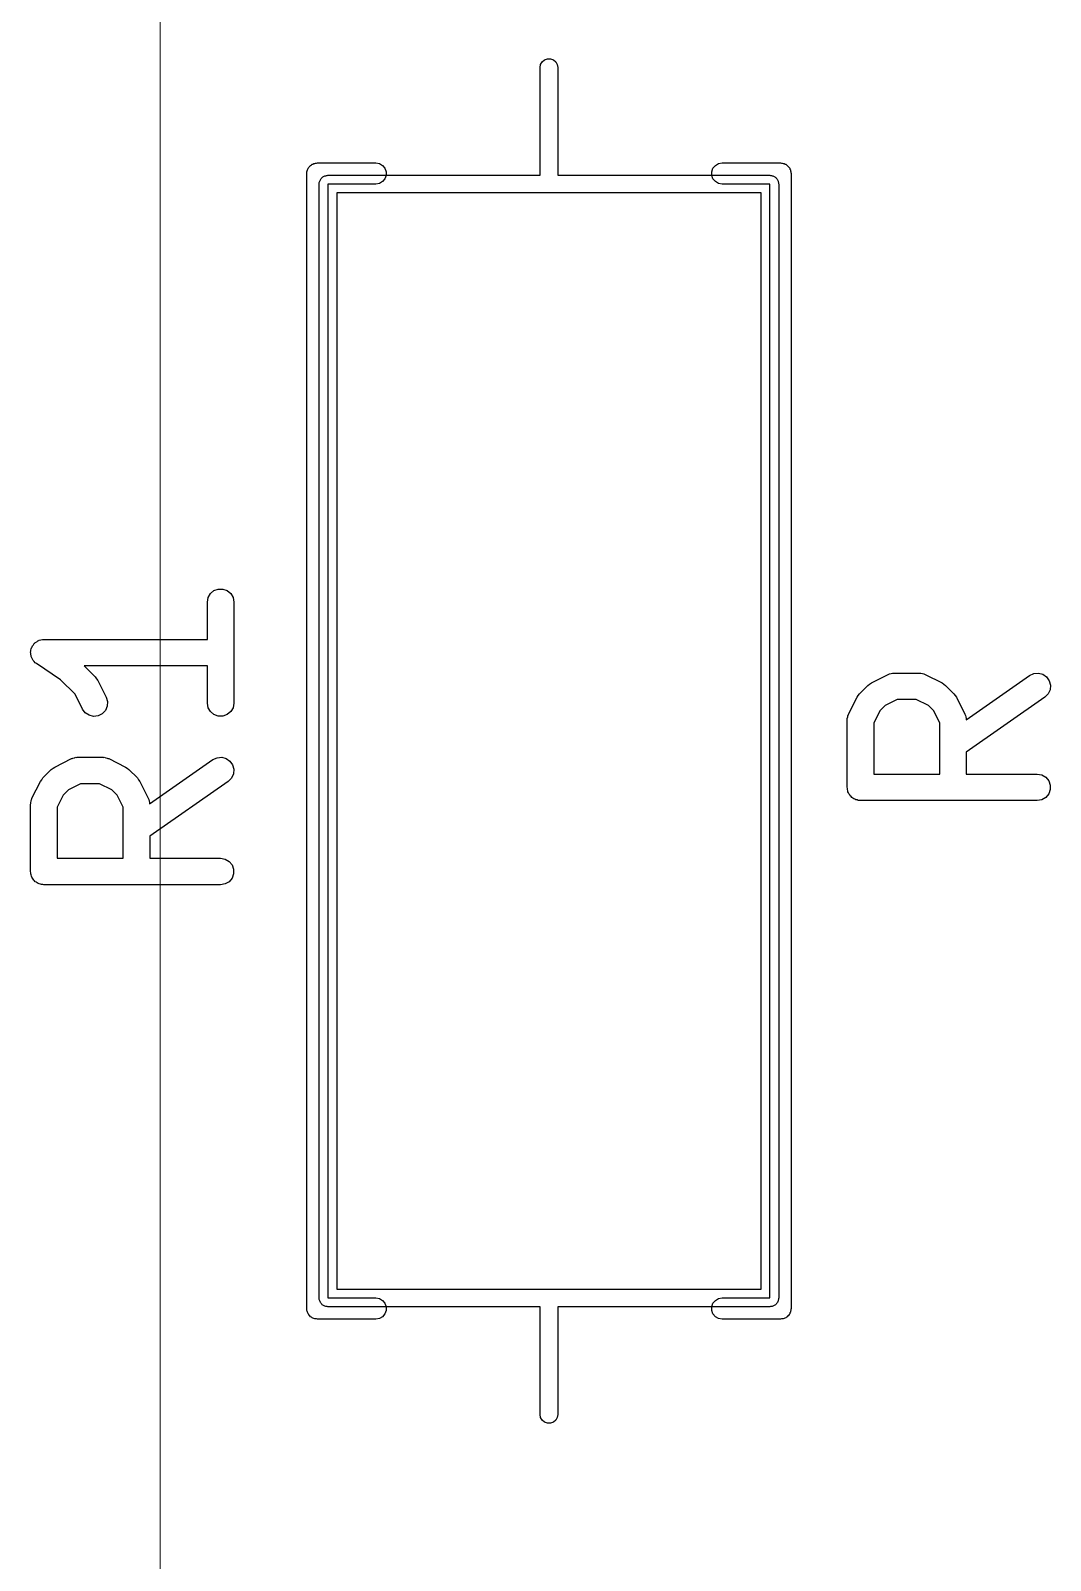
# Model space of a CAD drawing. Header units: millimetres. Extents: x 24 to 200, y 24 to 188.
# Drawn here: x 62.29 to 68.06, y 147.8 to 156.45 of the extents above; entities that cross this region are included whole.
import ezdxf

# ---------------------------------------------------------------- set-up
doc = ezdxf.new("R2010")
doc.units = ezdxf.units.MM
doc.layers.add('7_PCBサンプル', color=7, linetype='Continuous')
doc.layers.add('補助線', color=4, linetype='Continuous', lineweight=5, transparency=0.5)

# ---------------------------------------------------------------- blocks, each defined once
blk = doc.blocks.new('hhskb2-F.SilkS')
at = {"layer": '7_PCBサンプル'}
for p, q in [((50.83, -30.98), (50.8309, -30.9748)), ((50.8309, -30.9696), (50.8327, -30.9647)), ((50.8309, -30.9748), (50.8309, -30.9696)), ((50.8327, -30.9647), (50.8336, -30.9595)), ((50.8336, -30.9595), (50.8362, -30.9549)), ((50.8362, -30.9549), (50.838, -30.95)), ((50.838, -30.95), (50.8414, -30.946)), ((50.8414, -30.946), (50.844, -30.9414)), ((50.844, -30.9414), (50.8481, -30.9381)), ((50.8481, -30.9381), (50.8514, -30.934)), ((50.8514, -30.934), (50.856, -30.9314)), ((50.856, -30.9314), (50.86, -30.928)), ((50.86, -30.928), (50.8649, -30.9262)), ((50.8649, -30.9262), (50.8695, -30.9236)), ((50.8695, -30.9236), (50.8747, -30.9227)), ((50.8747, -30.9227), (50.8796, -30.9209)), ((50.8796, -30.9209), (50.8848, -30.9209)), ((50.8848, -30.9209), (50.89, -30.92)), ((50.89, -30.92), (51.22, -30.92)), ((51.22, -30.92), (51.2405, -30.9236)), ((51.2405, -30.9236), (51.2586, -30.934)), ((51.2586, -30.934), (51.272, -30.95)), ((51.272, -30.95), (51.2791, -30.9696)), ((51.2791, -30.9696), (51.2791, -30.9904)), ((53.1209, -30.9696), (53.128, -30.95)), ((53.1209, -30.9904), (53.1209, -30.9696)), ((53.128, -30.95), (53.1414, -30.934)), ((53.1414, -30.934), (53.1595, -30.9236)), ((53.1595, -30.9236), (53.18, -30.92)), ((53.18, -30.92), (53.51, -30.92)), ((53.51, -30.92), (53.5152, -30.9209)), ((53.5152, -30.9209), (53.5204, -30.9209)), ((53.5204, -30.9209), (53.5253, -30.9227)), ((53.5253, -30.9227), (53.5305, -30.9236)), ((53.5305, -30.9236), (53.5351, -30.9262)), ((53.5351, -30.9262), (53.54, -30.928)), ((53.54, -30.928), (53.544, -30.9314)), ((53.544, -30.9314), (53.5486, -30.934)), ((53.5486, -30.934), (53.5519, -30.9381)), ((53.5519, -30.9381), (53.556, -30.9414)), ((53.556, -30.9414), (53.5586, -30.946)), ((53.5586, -30.946), (53.562, -30.95)), ((53.562, -30.95), (53.5638, -30.9549)), ((53.5638, -30.9549), (53.5664, -30.9595)), ((53.5664, -30.9595), (53.5673, -30.9647)), ((53.5673, -30.9647), (53.5691, -30.9696)), ((53.5691, -30.9696), (53.5691, -30.9748)), ((53.5691, -30.9748), (53.57, -30.98)), ((50.83, -37.4), (50.83, -30.98)), ((51.22, -31.04), (50.95, -31.04)), ((50.95, -31.04), (50.95, -37.34)), ((51.2405, -31.0364), (51.22, -31.04)), ((51.2586, -31.026), (51.2405, -31.0364)), ((51.272, -31.01), (51.2586, -31.026)), ((51.2791, -30.9904), (51.272, -31.01)), ((53.128, -31.01), (53.1209, -30.9904)), ((53.1414, -31.026), (53.128, -31.01)), ((53.1595, -31.0364), (53.1414, -31.026)), ((53.18, -31.04), (53.1595, -31.0364)), ((53.45, -31.04), (53.18, -31.04)), ((53.45, -37.34), (53.45, -31.04)), ((53.57, -30.98), (53.57, -37.4)), ((50.2674, -33.4043), (50.2719, -33.3786)), ((50.2719, -33.3786), (50.2849, -33.3561)), ((50.2849, -33.3561), (50.3049, -33.3393)), ((50.3049, -33.3393), (50.3294, -33.3304)), ((50.3294, -33.3304), (50.3554, -33.3304)), ((50.3554, -33.3304), (50.3799, -33.3393)), ((50.3799, -33.3393), (50.3998, -33.3561)), ((50.3998, -33.3561), (50.4129, -33.3786)), ((50.4129, -33.3786), (50.4174, -33.4043)), ((50.2674, -33.615), (50.2674, -33.4043)), ((50.4174, -33.4043), (50.4174, -33.9757)), ((49.2716, -33.6686), (49.2737, -33.6599)), ((49.2737, -33.6599), (49.276, -33.6564)), ((49.276, -33.6564), (49.2774, -33.6525)), ((49.2774, -33.6525), (49.2832, -33.6456)), ((49.2832, -33.6456), (49.2881, -33.6382)), ((49.2881, -33.6382), (49.2915, -33.6357)), ((49.2915, -33.6357), (49.2942, -33.6325)), ((49.2942, -33.6325), (49.3019, -33.6281)), ((49.3019, -33.6281), (49.3091, -33.6228)), ((49.3091, -33.6228), (49.3131, -33.6216)), ((49.3131, -33.6216), (49.3167, -33.6195)), ((49.3167, -33.6195), (49.3255, -33.618)), ((49.3255, -33.618), (49.3341, -33.6155)), ((49.3341, -33.6155), (49.3383, -33.6157)), ((49.3383, -33.6157), (49.3424, -33.615)), ((49.3424, -33.615), (50.2674, -33.615)), ((49.2675, -33.6852), (49.2685, -33.6811)), ((49.2685, -33.6941), (49.2675, -33.6852)), ((49.2685, -33.677), (49.2716, -33.6686)), ((49.2685, -33.6811), (49.2685, -33.677)), ((49.2685, -33.703), (49.2685, -33.6941)), ((49.2699, -33.7069), (49.2685, -33.703)), ((49.2704, -33.7111), (49.2699, -33.7069)), ((49.2744, -33.7191), (49.2704, -33.7111)), ((49.2774, -33.7275), (49.2744, -33.7191)), ((49.2801, -33.7307), (49.2774, -33.7275)), ((49.2819, -33.7344), (49.2801, -33.7307)), ((49.2884, -33.7406), (49.2819, -33.7344)), ((49.2942, -33.7475), (49.2884, -33.7406)), ((49.2978, -33.7495), (49.2942, -33.7475)), ((49.3008, -33.7524), (49.2978, -33.7495)), ((49.4375, -33.8435), (49.3008, -33.7524)), ((50.2674, -33.765), (49.5711, -33.765)), ((49.5711, -33.765), (49.6335, -33.8274)), ((49.6335, -33.8274), (49.6404, -33.8373)), ((50.2674, -33.9757), (50.2674, -33.765)), ((49.5188, -33.9249), (49.4375, -33.8435)), ((49.6404, -33.8373), (49.6476, -33.8469)), ((49.6476, -33.8469), (49.6952, -33.9422)), ((49.561, -34.0093), (49.5188, -33.9249)), ((49.701, -33.9931), (49.6907, -34.017)), ((49.6952, -33.9422), (49.7026, -33.9671)), ((49.7026, -33.9671), (49.701, -33.9931)), ((50.2719, -34.0014), (50.2674, -33.9757)), ((50.2849, -34.0239), (50.2719, -34.0014)), ((50.4129, -34.0014), (50.3998, -34.0239)), ((50.4174, -33.9757), (50.4129, -34.0014)), ((49.5765, -34.0302), (49.561, -34.0093)), ((49.5983, -34.0445), (49.5765, -34.0302)), ((49.6236, -34.0506), (49.5983, -34.0445)), ((49.6495, -34.0476), (49.6236, -34.0506)), ((49.6728, -34.036), (49.6495, -34.0476)), ((49.6907, -34.017), (49.6728, -34.036)), ((50.3049, -34.0407), (50.2849, -34.0239)), ((50.3294, -34.0496), (50.3049, -34.0407)), ((50.3554, -34.0496), (50.3294, -34.0496)), ((50.3799, -34.0407), (50.3554, -34.0496)), ((50.3998, -34.0239), (50.3799, -34.0407)), ((49.337, -34.3989), (49.3846, -34.3513)), ((49.3846, -34.3513), (49.3944, -34.3444)), ((49.3944, -34.3444), (49.4041, -34.3372)), ((49.4041, -34.3372), (49.4993, -34.2896)), ((49.4993, -34.2896), (49.5035, -34.2884)), ((49.5035, -34.2884), (49.5072, -34.2862)), ((49.5072, -34.2862), (49.5159, -34.2847)), ((49.5159, -34.2847), (49.5243, -34.2822)), ((49.5243, -34.2822), (49.5286, -34.2824)), ((49.5286, -34.2824), (49.5329, -34.2817)), ((49.5329, -34.2817), (49.6757, -34.2817)), ((49.6757, -34.2817), (49.68, -34.2824)), ((49.68, -34.2824), (49.6843, -34.2822)), ((49.6843, -34.2822), (49.6927, -34.2847)), ((49.6927, -34.2847), (49.7014, -34.2862)), ((49.7014, -34.2862), (49.7051, -34.2884)), ((49.7051, -34.2884), (49.7093, -34.2896)), ((49.7093, -34.2896), (49.8045, -34.3372)), ((49.8045, -34.3372), (49.8142, -34.3444)), ((49.8142, -34.3444), (49.824, -34.3513)), ((49.824, -34.3513), (49.8716, -34.3989)), ((49.941, -34.5461), (50.2994, -34.2952)), ((50.2994, -34.2952), (50.323, -34.2842)), ((50.323, -34.2842), (50.3489, -34.282)), ((50.3489, -34.282), (50.3741, -34.2887)), ((50.3741, -34.2887), (50.3954, -34.3036)), ((50.3954, -34.3036), (50.4104, -34.325)), ((50.4104, -34.325), (50.4171, -34.3501)), ((50.4171, -34.3501), (50.4148, -34.3761)), ((49.2753, -34.5136), (49.3229, -34.4184)), ((49.3229, -34.4184), (49.3301, -34.4087)), ((49.3301, -34.4087), (49.337, -34.3989)), ((49.5506, -34.4317), (49.482, -34.4659)), ((49.658, -34.4317), (49.5506, -34.4317)), ((49.7265, -34.4659), (49.658, -34.4317)), ((49.8716, -34.3989), (49.8785, -34.4087)), ((49.8785, -34.4087), (49.8857, -34.4184)), ((49.8857, -34.4184), (49.9333, -34.5136)), ((50.3854, -34.4181), (49.9412, -34.729)), ((50.4038, -34.3997), (50.3854, -34.4181)), ((50.4148, -34.3761), (50.4038, -34.3997)), ((49.2704, -34.5301), (49.2719, -34.5215)), ((49.2719, -34.5215), (49.2741, -34.5177)), ((49.2741, -34.5177), (49.2753, -34.5136)), ((49.4516, -34.4963), (49.4174, -34.5648)), ((49.482, -34.4659), (49.4516, -34.4963)), ((49.7569, -34.4963), (49.7265, -34.4659)), ((49.7912, -34.5648), (49.7569, -34.4963)), ((49.9333, -34.5136), (49.9345, -34.5177)), ((49.9345, -34.5177), (49.9367, -34.5215)), ((49.9367, -34.5215), (49.9382, -34.5301)), ((49.2674, -34.5471), (49.2681, -34.5429)), ((49.2674, -34.9281), (49.2674, -34.5471)), ((49.2679, -34.5386), (49.2704, -34.5301)), ((49.2681, -34.5429), (49.2679, -34.5386)), ((49.4174, -34.5648), (49.4174, -34.8531)), ((49.7912, -34.8531), (49.7912, -34.5648)), ((49.9382, -34.5301), (49.9407, -34.5386)), ((49.9407, -34.5386), (49.9404, -34.5429)), ((49.9404, -34.5429), (49.941, -34.5461)), ((49.9412, -34.729), (49.9412, -34.8531)), ((49.4174, -34.8531), (49.7912, -34.8531)), ((49.9412, -34.8531), (50.3424, -34.8531)), ((50.3424, -34.8531), (50.368, -34.8576)), ((50.368, -34.8576), (50.3906, -34.8706)), ((50.3906, -34.8706), (50.4073, -34.8906)), ((49.2685, -34.9346), (49.2674, -34.9281)), ((49.2685, -34.9411), (49.2685, -34.9346)), ((49.2708, -34.9473), (49.2685, -34.9411)), ((49.2719, -34.9537), (49.2708, -34.9473)), ((49.2752, -34.9594), (49.2719, -34.9537)), ((50.4073, -34.8906), (50.4162, -34.9151)), ((50.4162, -34.9411), (50.4073, -34.9656)), ((50.4162, -34.9151), (50.4162, -34.9411)), ((49.2774, -34.9656), (49.2752, -34.9594)), ((49.2816, -34.9706), (49.2774, -34.9656)), ((49.2849, -34.9763), (49.2816, -34.9706)), ((49.29, -34.9805), (49.2849, -34.9763)), ((49.2942, -34.9855), (49.29, -34.9805)), ((49.2999, -34.9888), (49.2942, -34.9855)), ((49.3049, -34.993), (49.2999, -34.9888)), ((49.311, -34.9953), (49.3049, -34.993)), ((49.3167, -34.9986), (49.311, -34.9953)), ((49.3232, -34.9997), (49.3167, -34.9986)), ((49.3294, -35.002), (49.3232, -34.9997)), ((49.3359, -35.002), (49.3294, -35.002)), ((49.3424, -35.0031), (49.3359, -35.002)), ((50.3424, -35.0031), (49.3424, -35.0031)), ((50.368, -34.9986), (50.3424, -35.0031)), ((50.3906, -34.9855), (50.368, -34.9986)), ((50.4073, -34.9656), (50.3906, -34.9855)), ((50.95, -37.34), (51.22, -37.34)), ((51.22, -37.34), (51.2405, -37.3436)), ((51.2405, -37.3436), (51.2586, -37.354)), ((51.2586, -37.354), (51.272, -37.37)), ((51.272, -37.37), (51.2791, -37.3896)), ((53.1209, -37.3896), (53.128, -37.37)), ((53.128, -37.37), (53.1414, -37.354)), ((53.1414, -37.354), (53.1595, -37.3436)), ((53.1595, -37.3436), (53.18, -37.34)), ((53.18, -37.34), (53.45, -37.34)), ((50.8309, -37.4052), (50.83, -37.4)), ((50.8309, -37.4104), (50.8309, -37.4052)), ((50.8327, -37.4153), (50.8309, -37.4104)), ((50.8336, -37.4205), (50.8327, -37.4153)), ((50.8362, -37.4251), (50.8336, -37.4205)), ((50.838, -37.43), (50.8362, -37.4251)), ((50.8414, -37.434), (50.838, -37.43)), ((50.844, -37.4386), (50.8414, -37.434)), ((50.8481, -37.4419), (50.844, -37.4386)), ((50.8514, -37.446), (50.8481, -37.4419)), ((50.856, -37.4486), (50.8514, -37.446)), ((50.86, -37.452), (50.856, -37.4486)), ((50.8649, -37.4538), (50.86, -37.452)), ((50.8695, -37.4564), (50.8649, -37.4538)), ((50.8747, -37.4573), (50.8695, -37.4564)), ((50.8796, -37.4591), (50.8747, -37.4573)), ((50.8848, -37.4591), (50.8796, -37.4591)), ((50.89, -37.46), (50.8848, -37.4591)), ((51.22, -37.46), (50.89, -37.46)), ((51.2405, -37.4564), (51.22, -37.46)), ((51.2586, -37.446), (51.2405, -37.4564)), ((51.272, -37.43), (51.2586, -37.446)), ((51.2791, -37.4104), (51.272, -37.43)), ((51.2791, -37.3896), (51.2791, -37.4104)), ((53.1209, -37.4104), (53.1209, -37.3896)), ((53.128, -37.43), (53.1209, -37.4104)), ((53.1414, -37.446), (53.128, -37.43)), ((53.1595, -37.4564), (53.1414, -37.446)), ((53.18, -37.46), (53.1595, -37.4564)), ((53.51, -37.46), (53.18, -37.46)), ((53.5152, -37.4591), (53.51, -37.46)), ((53.5204, -37.4591), (53.5152, -37.4591)), ((53.5253, -37.4573), (53.5204, -37.4591)), ((53.5305, -37.4564), (53.5253, -37.4573)), ((53.5351, -37.4538), (53.5305, -37.4564)), ((53.54, -37.452), (53.5351, -37.4538)), ((53.544, -37.4486), (53.54, -37.452)), ((53.5486, -37.446), (53.544, -37.4486)), ((53.5519, -37.4419), (53.5486, -37.446)), ((53.556, -37.4386), (53.5519, -37.4419)), ((53.5586, -37.434), (53.556, -37.4386)), ((53.562, -37.43), (53.5586, -37.434)), ((53.5638, -37.4251), (53.562, -37.43)), ((53.5664, -37.4205), (53.5638, -37.4251)), ((53.5673, -37.4153), (53.5664, -37.4205)), ((53.5691, -37.4104), (53.5673, -37.4153)), ((53.57, -37.4), (53.5691, -37.4052)), ((53.5691, -37.4052), (53.5691, -37.4104))]:
    blk.add_line(p, q, dxfattribs=at)
blk = doc.blocks.new('hhskb2-F.Fab')
at = {"layer": '7_PCBサンプル'}
for p, q in [((52.15, -30.38), (52.153, -30.3629)), ((52.153, -30.3629), (52.1617, -30.3479)), ((52.1617, -30.3479), (52.175, -30.3367)), ((52.175, -30.3367), (52.1913, -30.3308)), ((52.1913, -30.3308), (52.2087, -30.3308)), ((52.2087, -30.3308), (52.225, -30.3367)), ((52.225, -30.3367), (52.2383, -30.3479)), ((52.2383, -30.3479), (52.247, -30.3629)), ((52.247, -30.3629), (52.25, -30.38)), ((52.15, -30.99), (52.15, -30.38)), ((52.25, -30.38), (52.25, -30.99)), ((50.9, -31.04), (50.9008, -31.0357)), ((50.9, -37.34), (50.9, -31.04)), ((50.9008, -31.0313), (50.9023, -31.0272)), ((50.9008, -31.0357), (50.9008, -31.0313)), ((50.9023, -31.0272), (50.903, -31.0229)), ((50.903, -31.0229), (50.9052, -31.0191)), ((50.9052, -31.0191), (50.9067, -31.015)), ((50.9067, -31.015), (50.9095, -31.0116)), ((50.9095, -31.0116), (50.9117, -31.0079)), ((50.9117, -31.0079), (50.915, -31.005)), ((50.915, -31.005), (50.9179, -31.0017)), ((50.9179, -31.0017), (50.9216, -30.9995)), ((50.9216, -30.9995), (50.925, -30.9967)), ((50.925, -30.9967), (50.9291, -30.9952)), ((50.9291, -30.9952), (50.9329, -30.993)), ((50.9329, -30.993), (50.9372, -30.9923)), ((50.9372, -30.9923), (50.9413, -30.9908)), ((50.9413, -30.9908), (50.9457, -30.9908)), ((50.9457, -30.9908), (50.95, -30.99)), ((50.95, -30.99), (52.15, -30.99)), ((52.25, -30.99), (53.45, -30.99)), ((53.45, -30.99), (53.4543, -30.9908)), ((53.4543, -30.9908), (53.4587, -30.9908)), ((53.4587, -30.9908), (53.4628, -30.9923)), ((53.4628, -30.9923), (53.4671, -30.993)), ((53.4671, -30.993), (53.4709, -30.9952)), ((53.4709, -30.9952), (53.475, -30.9967)), ((53.475, -30.9967), (53.4784, -30.9995)), ((53.4784, -30.9995), (53.4821, -31.0017)), ((53.4821, -31.0017), (53.485, -31.005)), ((53.485, -31.005), (53.4883, -31.0079)), ((53.4883, -31.0079), (53.4905, -31.0116)), ((53.4905, -31.0116), (53.4933, -31.015)), ((53.4933, -31.015), (53.4948, -31.0191)), ((53.4948, -31.0191), (53.497, -31.0229)), ((53.497, -31.0229), (53.4977, -31.0272)), ((53.4977, -31.0272), (53.4992, -31.0313)), ((53.4992, -31.0313), (53.4992, -31.0357)), ((53.4992, -31.0357), (53.5, -31.04)), ((53.5, -31.04), (53.5, -37.34)), ((51, -31.09), (51, -37.29)), ((53.4, -31.09), (51, -31.09)), ((53.4, -37.29), (53.4, -31.09)), ((54.0241, -33.861), (54.1193, -33.8134)), ((54.1193, -33.8134), (54.1235, -33.8122)), ((54.1235, -33.8122), (54.1272, -33.81)), ((54.1272, -33.81), (54.1359, -33.8085)), ((54.1359, -33.8085), (54.1443, -33.806)), ((54.1443, -33.806), (54.1486, -33.8062)), ((54.1486, -33.8062), (54.1529, -33.8055)), ((54.1529, -33.8055), (54.2957, -33.8055)), ((54.2957, -33.8055), (54.3, -33.8062)), ((54.3, -33.8062), (54.3043, -33.806)), ((54.3043, -33.806), (54.3127, -33.8085)), ((54.3127, -33.8085), (54.3214, -33.81)), ((54.3214, -33.81), (54.3251, -33.8122)), ((54.3251, -33.8122), (54.3293, -33.8134)), ((54.3293, -33.8134), (54.4245, -33.861)), ((54.561, -34.0699), (54.9194, -33.819)), ((54.9194, -33.819), (54.943, -33.808)), ((54.943, -33.808), (54.9689, -33.8058)), ((54.9689, -33.8058), (54.9941, -33.8125)), ((54.9941, -33.8125), (55.0154, -33.8274)), ((55.0154, -33.8274), (55.0304, -33.8488)), ((53.957, -33.9227), (54.0046, -33.8751)), ((54.0046, -33.8751), (54.0144, -33.8682)), ((54.0144, -33.8682), (54.0241, -33.861)), ((54.4245, -33.861), (54.4342, -33.8682)), ((54.4342, -33.8682), (54.444, -33.8751)), ((54.444, -33.8751), (54.4916, -33.9227)), ((55.0348, -33.8999), (55.0238, -33.9235)), ((55.0304, -33.8488), (55.0371, -33.874)), ((55.0371, -33.874), (55.0348, -33.8999)), ((53.8953, -34.0374), (53.9429, -33.9422)), ((53.9429, -33.9422), (53.9501, -33.9325)), ((53.9501, -33.9325), (53.957, -33.9227)), ((54.102, -33.9897), (54.0716, -34.0201)), ((54.1706, -33.9555), (54.102, -33.9897)), ((54.278, -33.9555), (54.1706, -33.9555)), ((54.3465, -33.9897), (54.278, -33.9555)), ((54.3769, -34.0201), (54.3465, -33.9897)), ((54.4916, -33.9227), (54.4985, -33.9325)), ((54.4985, -33.9325), (54.5057, -33.9422)), ((54.5057, -33.9422), (54.5533, -34.0374)), ((55.0054, -33.9419), (54.5612, -34.2529)), ((55.0238, -33.9235), (55.0054, -33.9419)), ((53.8874, -34.071), (53.8881, -34.0667)), ((53.8874, -34.4519), (53.8874, -34.071)), ((53.8879, -34.0624), (53.8904, -34.054)), ((53.8881, -34.0667), (53.8879, -34.0624)), ((53.8904, -34.054), (53.8919, -34.0453)), ((53.8919, -34.0453), (53.8941, -34.0416)), ((53.8941, -34.0416), (53.8953, -34.0374)), ((54.0716, -34.0201), (54.0374, -34.0887)), ((54.0374, -34.0887), (54.0374, -34.3769)), ((54.4112, -34.0887), (54.3769, -34.0201)), ((54.4112, -34.3769), (54.4112, -34.0887)), ((54.5533, -34.0374), (54.5545, -34.0416)), ((54.5545, -34.0416), (54.5567, -34.0453)), ((54.5567, -34.0453), (54.5582, -34.054)), ((54.5582, -34.054), (54.5607, -34.0624)), ((54.5607, -34.0624), (54.5604, -34.0667)), ((54.5604, -34.0667), (54.561, -34.0699)), ((54.5612, -34.2529), (54.5612, -34.3769)), ((54.0374, -34.3769), (54.4112, -34.3769)), ((54.5612, -34.3769), (54.9624, -34.3769)), ((54.9624, -34.3769), (54.988, -34.3814)), ((54.988, -34.3814), (55.0106, -34.3945)), ((55.0106, -34.3945), (55.0273, -34.4144)), ((55.0273, -34.4144), (55.0362, -34.4389)), ((53.8885, -34.4584), (53.8874, -34.4519)), ((53.8885, -34.4649), (53.8885, -34.4584)), ((53.8908, -34.4711), (53.8885, -34.4649)), ((53.8919, -34.4776), (53.8908, -34.4711)), ((53.8952, -34.4832), (53.8919, -34.4776)), ((53.8974, -34.4894), (53.8952, -34.4832)), ((53.9016, -34.4944), (53.8974, -34.4894)), ((53.9049, -34.5001), (53.9016, -34.4944)), ((53.91, -34.5043), (53.9049, -34.5001)), ((53.9142, -34.5094), (53.91, -34.5043)), ((53.9199, -34.5126), (53.9142, -34.5094)), ((53.9249, -34.5169), (53.9199, -34.5126)), ((53.931, -34.5191), (53.9249, -34.5169)), ((53.9367, -34.5224), (53.931, -34.5191)), ((53.9432, -34.5235), (53.9367, -34.5224)), ((53.9494, -34.5258), (53.9432, -34.5235)), ((54.988, -34.5224), (54.9624, -34.5269)), ((55.0106, -34.5094), (54.988, -34.5224)), ((55.0273, -34.4894), (55.0106, -34.5094)), ((55.0362, -34.4649), (55.0273, -34.4894)), ((55.0362, -34.4389), (55.0362, -34.4649)), ((53.9559, -34.5258), (53.9494, -34.5258)), ((53.9624, -34.5269), (53.9559, -34.5258)), ((54.9624, -34.5269), (53.9624, -34.5269)), ((51, -37.29), (53.4, -37.29)), ((50.9008, -37.3443), (50.9, -37.34)), ((50.9008, -37.3487), (50.9008, -37.3443)), ((50.9023, -37.3528), (50.9008, -37.3487)), ((50.903, -37.3571), (50.9023, -37.3528)), ((50.9052, -37.3609), (50.903, -37.3571)), ((50.9067, -37.365), (50.9052, -37.3609)), ((50.9095, -37.3684), (50.9067, -37.365)), ((50.9117, -37.3721), (50.9095, -37.3684)), ((50.915, -37.375), (50.9117, -37.3721)), ((50.9179, -37.3783), (50.915, -37.375)), ((50.9216, -37.3805), (50.9179, -37.3783)), ((50.925, -37.3833), (50.9216, -37.3805)), ((53.4784, -37.3805), (53.475, -37.3833)), ((53.4821, -37.3783), (53.4784, -37.3805)), ((53.485, -37.375), (53.4821, -37.3783)), ((53.4883, -37.3721), (53.485, -37.375)), ((53.4905, -37.3684), (53.4883, -37.3721)), ((53.4933, -37.365), (53.4905, -37.3684)), ((53.4948, -37.3609), (53.4933, -37.365)), ((53.497, -37.3571), (53.4948, -37.3609)), ((53.4977, -37.3528), (53.497, -37.3571)), ((53.4992, -37.3487), (53.4977, -37.3528)), ((53.5, -37.34), (53.4992, -37.3443)), ((53.4992, -37.3443), (53.4992, -37.3487)), ((50.9291, -37.3848), (50.925, -37.3833)), ((50.9329, -37.387), (50.9291, -37.3848)), ((50.9372, -37.3877), (50.9329, -37.387)), ((50.9413, -37.3892), (50.9372, -37.3877)), ((50.9457, -37.3892), (50.9413, -37.3892)), ((50.95, -37.39), (50.9457, -37.3892)), ((52.15, -37.39), (50.95, -37.39)), ((52.15, -38), (52.15, -37.39)), ((53.45, -37.39), (52.25, -37.39)), ((52.25, -37.39), (52.25, -38)), ((53.4543, -37.3892), (53.45, -37.39)), ((53.4587, -37.3892), (53.4543, -37.3892)), ((53.4628, -37.3877), (53.4587, -37.3892)), ((53.4671, -37.387), (53.4628, -37.3877)), ((53.4709, -37.3848), (53.4671, -37.387)), ((53.475, -37.3833), (53.4709, -37.3848)), ((52.153, -38.0171), (52.15, -38)), ((52.1617, -38.0321), (52.153, -38.0171)), ((52.175, -38.0433), (52.1617, -38.0321)), ((52.1913, -38.0492), (52.175, -38.0433)), ((52.2087, -38.0492), (52.1913, -38.0492)), ((52.225, -38.0433), (52.2087, -38.0492)), ((52.2383, -38.0321), (52.225, -38.0433)), ((52.247, -38.0171), (52.2383, -38.0321)), ((52.25, -38), (52.247, -38.0171))]:
    blk.add_line(p, q, dxfattribs=at)

msp = doc.modelspace()

# ---------------------------------------------------------------- linework, layer by layer
at = {"layer": '補助線'}
msp.add_line((63.025, 171.2), (63.025, 69.8817), dxfattribs=at)

# ---------------------------------------------------------------- block references
for name in ['hhskb2-F.SilkS', 'hhskb2-F.Fab']:
    msp.add_blockref(name, (13.025, 186.625))

doc.saveas('drawing.dxf')
